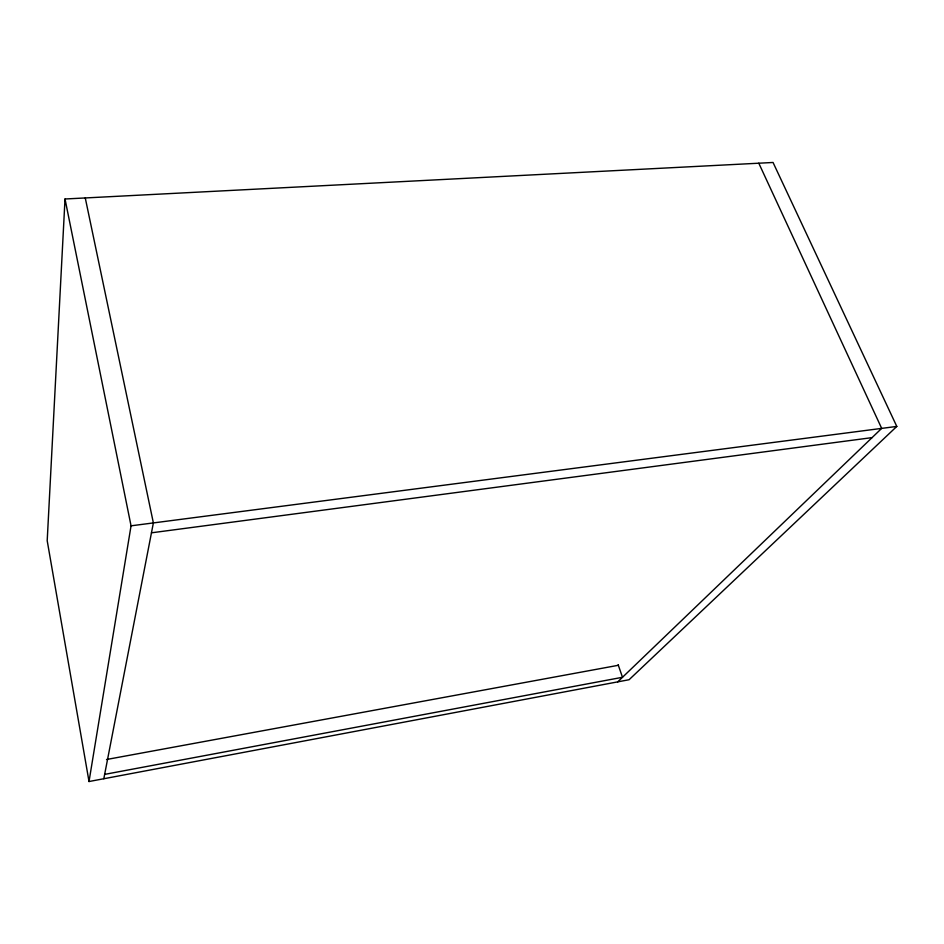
<?xml version="1.0" encoding="UTF-8"?>
<svg xmlns="http://www.w3.org/2000/svg" width="944" height="944" viewBox="0 0 944 944"><rect width="100%" height="100%" fill="white"/><g stroke="black" fill="none" stroke-linecap="round" stroke-linejoin="round"><path stroke-width="1.42" d="M65.018 198.995L47.2 540.7L89.019 781.526L629.082 679.727L896.8 426.428L773.042 162.474L65.018 198.995L131.051 525.82L89.019 781.526M103.805 778.729L153.376 522.917L85.267 197.945M617.73 681.863L881.684 428.387L758.799 163.218M104.654 774.387L622.497 677.285L618.155 664.741M106.519 759.507L618.438 665.272M151.465 532.817L872.067 437.627M131.051 525.82L896.8 426.428"/></g></svg>
